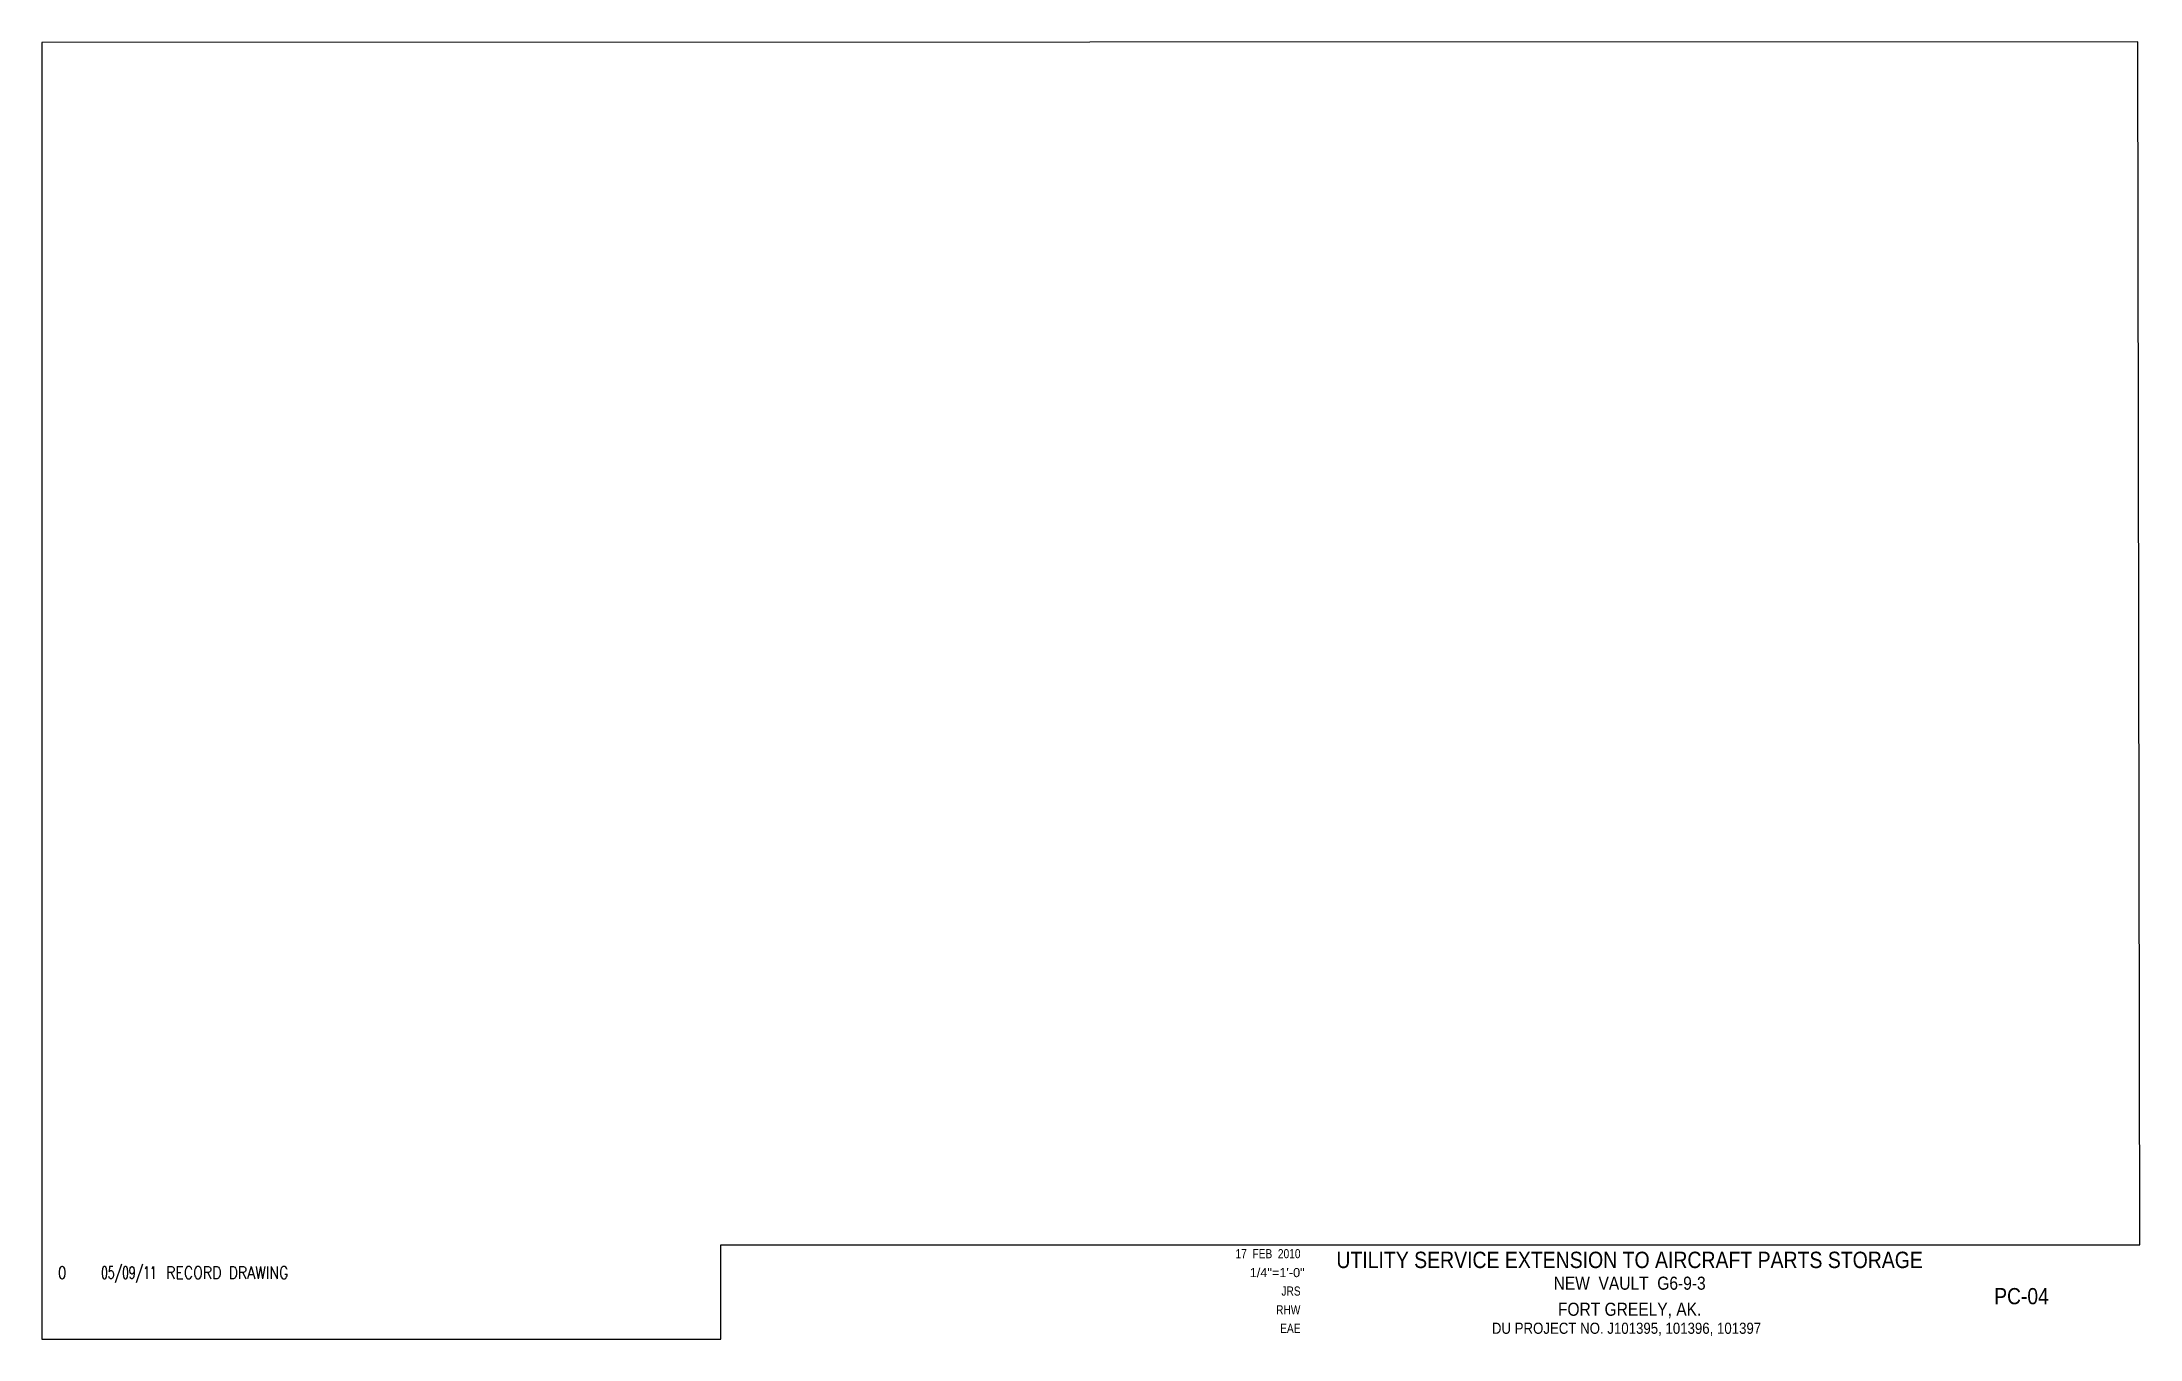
# Paper-space layout 'PC-04' of a CAD drawing. Header units: inches. Extents: x 1 to 17.2, y 0.2 to 10.2.
import ezdxf
from ezdxf.enums import TextEntityAlignment as Align

# ---------------------------------------------------------------- set-up
doc = ezdxf.new("R2010")
doc.units = ezdxf.units.IN
doc.header["$LTSCALE"] = 48
doc.header["$MEASUREMENT"] = 0
doc.layers.get('Defpoints').update_dxf_attribs({"color": 251})
doc.layers.add('FH-TBINFO', color=51, linetype='Continuous', lineweight=13)
doc.styles.add('PRB1', font='arial.ttf')
doc.styles.add('PRT1', font='arial.ttf')
doc.styles.add('RomanS', font='romans.shx', dxfattribs={"width": 0.85})

# ---------------------------------------------------------------- blocks, each defined once
blk = doc.blocks.new('11x17 tb info_REV')
at = {"layer": 'FH-TBINFO', "style": 'PRB1', "width": 0.8}
for tag, p in [('DATE', (10.729, 0.832)), ('DESIGNED', (10.73, 0.544)), ('CHECKED', (10.729, 0.256)), ('BY', (10.728, 0.399))]:
    blk.add_attdef(tag, text='', height=0.0702, dxfattribs=at).set_placement(p, align=Align.RIGHT)
at = {"layer": 'FH-TBINFO', "width": 0.85}
for tag, height, style, p in [('TITLE1', 0.126, 'PRT1', (13.268, 0.756)), ('REV1NO', 0.0938, 'RomanS', (1.176, 0.674)), ('REV1DATE', 0.0938, 'RomanS', (1.69, 0.674)), ('TITLE2', 0.101, 'PRT1', (13.268, 0.589)), ('REV2NO', 0.0938, 'RomanS', (1.176, 0.528)), ('REV2DATE', 0.0938, 'RomanS', (1.69, 0.528)), ('TITLE3', 0.101, 'PRT1', (13.268, 0.388)), ('DWGNO', 0.125, 'PRT1', (16.291, 0.477)), ('REV3NO', 0.0938, 'RomanS', (1.176, 0.383)), ('REV4NO', 0.0938, 'RomanS', (1.176, 0.237)), ('REV3DATE', 0.0938, 'RomanS', (1.69, 0.383)), ('REV4DATE', 0.0938, 'RomanS', (1.69, 0.237)), ('TITLE4', 0.086, 'PRT1', (13.244, 0.249))]:
    blk.add_attdef(tag, text='', height=height, dxfattribs=dict(at, style=style)).set_placement(p, align=Align.CENTER)
at = {"layer": 'FH-TBINFO', "style": 'RomanS', "width": 0.85}
for tag, p in [('REV1DESC', (1.978, 0.674)), ('REV2DESC', (1.978, 0.528)), ('REV3DESC', (1.978, 0.383)), ('REV4DESC', (1.978, 0.237))]:
    blk.add_attdef(tag, p, '', height=0.0938, dxfattribs=at)
at = {"layer": 'FH-TBINFO', "style": 'PRB1'}
blk.add_attdef('DWGSCALE', text='', height=0.0702, dxfattribs=at).set_placement((10.761, 0.686), align=Align.RIGHT)

psp = doc.layouts.new('PC-04')

# ---------------------------------------------------------------- linework, layer by layer
at = {"layer": 'Defpoints'}
psp.add_lwpolyline([(1.02, 0.209), (6.257, 0.209), (6.257, 0.936), (17.205, 0.936), (17.188, 10.211), (1.02, 10.207)], close=True, dxfattribs=at)

# ---------------------------------------------------------------- block references
ref = psp.add_blockref('11x17 tb info_REV', (0, 0))
ref.add_attrib('TITLE1', 'UTILITY SERVICE EXTENSION TO AIRCRAFT PARTS STORAGE', dxfattribs={"layer": 'FH-TBINFO', "height": 0.1263, "style": 'PRT1', "width": 0.85}).set_placement((13.268, 0.756), align=Align.CENTER)
ref.add_attrib('TITLE3', 'FORT GREELY, AK.', dxfattribs={"layer": 'FH-TBINFO', "height": 0.101, "style": 'PRT1', "width": 0.85}).set_placement((13.268, 0.388), align=Align.CENTER)
ref.add_attrib('BY', 'RHW', dxfattribs={"layer": 'FH-TBINFO', "height": 0.0702, "style": 'PRB1', "width": 0.8}).set_placement((10.728, 0.399), align=Align.RIGHT)
ref.add_attrib('DESIGNED', 'JRS', dxfattribs={"layer": 'FH-TBINFO', "height": 0.0702, "style": 'PRB1', "width": 0.8}).set_placement((10.73, 0.544), align=Align.RIGHT)
ref.add_attrib('CHECKED', 'EAE', dxfattribs={"layer": 'FH-TBINFO', "height": 0.0702, "style": 'PRB1', "width": 0.8}).set_placement((10.729, 0.256), align=Align.RIGHT)
ref.add_attrib('DATE', '17  FEB  2010', dxfattribs={"layer": 'FH-TBINFO', "height": 0.0702, "style": 'PRB1', "width": 0.8}).set_placement((10.729, 0.832), align=Align.RIGHT)
ref.add_attrib('DWGSCALE', '1/4"=1\'-0"', dxfattribs={"layer": 'FH-TBINFO', "height": 0.0702, "style": 'PRB1'}).set_placement((10.761, 0.686), align=Align.RIGHT)
ref.add_attrib('REV1NO', '0', dxfattribs={"layer": 'FH-TBINFO', "height": 0.0938, "style": 'RomanS', "width": 0.85}).set_placement((1.176, 0.674), align=Align.CENTER)
ref.add_attrib('REV1DESC', 'RECORD DRAWING', (1.978, 0.674), dxfattribs={"layer": 'FH-TBINFO', "height": 0.09375, "style": 'RomanS', "width": 0.85})
ref.add_attrib('REV1DATE', '05/09/11', dxfattribs={"layer": 'FH-TBINFO', "height": 0.0938, "style": 'RomanS', "width": 0.65}).set_placement((1.69, 0.674), align=Align.CENTER)
ref.add_attrib('DWGNO', 'PC-04', dxfattribs={"layer": 'FH-TBINFO', "height": 0.125, "style": 'PRT1', "width": 0.85}).set_placement((16.291, 0.477), align=Align.CENTER)
ref.add_attrib('TITLE4', 'DU PROJECT NO. J101395, 101396, 101397', dxfattribs={"layer": 'FH-TBINFO', "height": 0.086, "style": 'PRT1', "width": 0.85}).set_placement((13.244, 0.249), align=Align.CENTER)
ref.add_attrib('TITLE2', 'NEW  VAULT  G6-9-3', dxfattribs={"layer": 'FH-TBINFO', "height": 0.101, "style": 'PRT1', "width": 0.85}).set_placement((13.268, 0.589), align=Align.CENTER)

# ---------------------------------------------------------------- viewports
vp = psp.add_viewport(center=(9.113, 5.21), size=(16.185, 10.00167), view_center_point=(1484.512, -284.925), view_height=480.0804, dxfattribs=at)
vp.frozen_layers = ['Defpoints']
vp.dxf.flags = 0x10000  # cut along an outline
vp.dxf.clipping_boundary_handle = psp.add_lwpolyline([(1.02, 0.209), (6.257, 0.209), (6.257, 0.936), (17.205, 0.936), (17.188, 10.211), (1.02, 10.207)], format="xyb", close=True, dxfattribs={"invisible": 1}).dxf.handle

doc.saveas('drawing.dxf')
